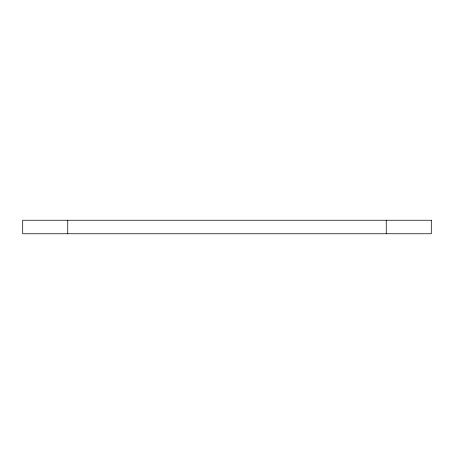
<?xml version="1.0" encoding="UTF-8"?>
<svg xmlns="http://www.w3.org/2000/svg" width="454" height="454" viewBox="0 0 454 454"><rect width="100%" height="100%" fill="white"/><g stroke="black" fill="none" stroke-linecap="round" stroke-linejoin="round"><path stroke-width="0.68" d="M386.258 220.247L386.258 233.753M67.742 220.247L67.742 233.753M431.3 220.247L22.7 220.247L22.7 233.753L431.3 233.753L431.3 220.247"/></g></svg>
